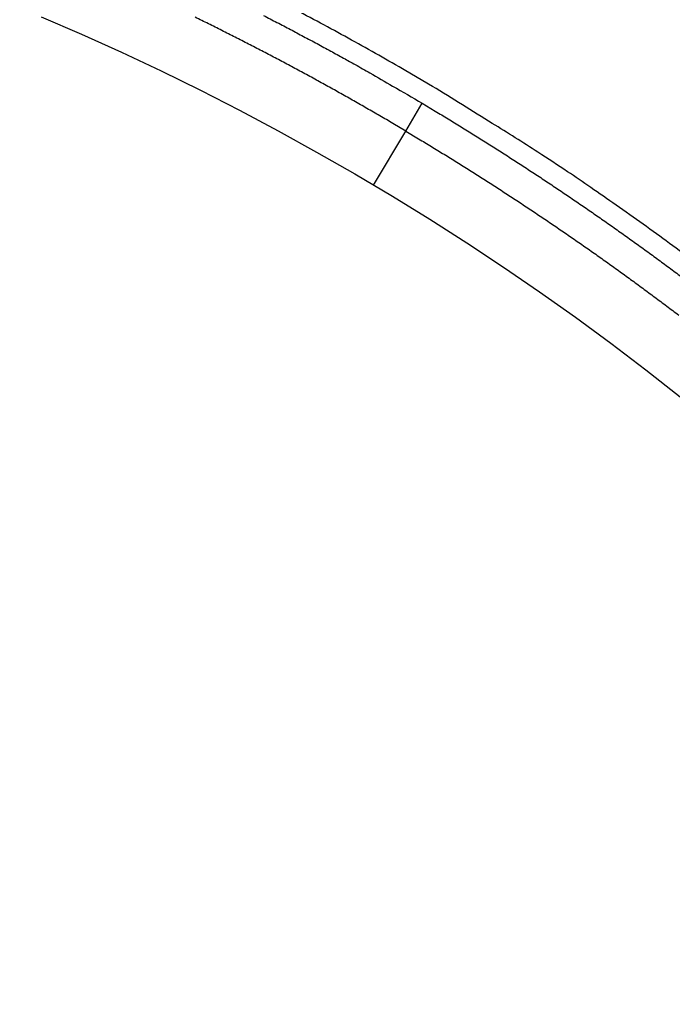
# Model space of a CAD drawing. Extents: x 527 to 614, y 487 to 635.
# Drawn here: x 544.7 to 549.32, y 518.29 to 525.26 of the extents above; entities that cross this region are included whole.
import ezdxf

# ---------------------------------------------------------------- set-up
doc = ezdxf.new("R2010")
doc.units = 0
doc.header["$MEASUREMENT"] = 0
doc.layers.add('1', color=4, linetype='Continuous')
doc.layers.add('204', color=7, linetype='Continuous')

# ---------------------------------------------------------------- blocks, each defined once
blk = doc.blocks.new('69')
at = {"layer": '204', "color": 4, "linetype": 'Continuous'}
for p, q in [((0.227, 0.3815), (0.3437, 0.5777)), ((0, 0), (0.227, 0.3815))]:
    blk.add_line(p, q, dxfattribs=at)
for points in [[(0.415, 0.6976), (0.2269, 0.8081, 0.002673), (0.0366, 0.9173, 0.002622), (-0.156, 1.0252, 0.002611), (-0.3509, 1.1316, 0.002648), (-0.5481, 1.2365, 0.002666)], [(-0.7782, 1.1989, -0.001312), (-0.6831, 1.1497, -0.001274), (-0.5886, 1.1002, -0.00119), (-0.4949, 1.0506, -0.001313), (-0.4, 0.9996, -0.001565), (-0.3032, 0.9468, -0.001188), (-0.2125, 0.897, -0.000408), (-0.1305, 0.8517, -0.001676), (-0.026, 0.7924, -0.002885), (0.1343, 0.6998, -0.001411), (0.3437, 0.5777, -0.000748)], [(0.227, 0.3815), (0.1358, 0.4354, 0.001283), (0.0445, 0.4888, 0.001284), (-0.0472, 0.5417, 0.001283), (-0.1391, 0.5942, 0.001283), (-0.2313, 0.6462, 0.001283), (-0.3238, 0.6977, 0.001283), (-0.4165, 0.7488, 0.001283), (-0.5095, 0.7993, 0.001282), (-0.6028, 0.8494, 0.001282), (-0.6963, 0.899, 0.001282), (-0.7901, 0.9482, 0.001282), (-0.8841, 0.9968, 0.001282), (-0.9784, 1.0449, 0.001283), (-1.0729, 1.0926, 0.001283), (-1.1676, 1.1398, 0.001283), (-1.2626, 1.1865, 0.001283)], [(2.275, -0.5488, 0.00257), (2.0919, -0.4128, 0.002801), (1.9054, -0.2776, 0.003283), (1.7141, -0.1426, 0.002523), (1.5343, -0.0175, 0.000951), (1.3714, 0.0942, 0.003455), (1.1619, 0.2316, 0.005878), (0.8386, 0.4354, 0.00292), (0.415, 0.6976, 0.001573)], [(0.3437, 0.5777), (0.4354, 0.5228, -0.001284), (0.5268, 0.4674, -0.001284), (0.6179, 0.4116, -0.001284), (0.7088, 0.3553, -0.001283), (0.7994, 0.2985, -0.001283), (0.8896, 0.2413, -0.001283), (0.9796, 0.1836, -0.001283), (1.0693, 0.1254, -0.001283), (1.1587, 0.0668, -0.001283), (1.2477, 0.0077, -0.001283), (1.3365, -0.0518, -0.001283), (1.4249, -0.1118, -0.001283), (1.5131, -0.1723, -0.001283), (1.6009, -0.2332, -0.001283), (1.6884, -0.2945, -0.001284), (1.7756, -0.3564, -0.001284), (1.8625, -0.4186, -0.001284), (1.9491, -0.4813, -0.001284), (2.0353, -0.5445, -0.001284), (2.1212, -0.6081, -0.001284), (2.2067, -0.6721, -0.001283)], [(0.227, 0.3815), (0.3178, 0.3271, -0.001283), (0.4083, 0.2723, -0.001284), (0.4986, 0.217, -0.001283), (0.5886, 0.1613, -0.001283), (0.6783, 0.1051, -0.001283), (0.7677, 0.0484, -0.001283), (0.8568, -0.0088, -0.001283), (0.9456, -0.0664, -0.001282), (1.0341, -0.1244, -0.001282), (1.1223, -0.1829, -0.001282), (1.2102, -0.2419, -0.001282), (1.2978, -0.3013, -0.001282), (1.3851, -0.3612, -0.001283), (1.4721, -0.4215, -0.001283), (1.5588, -0.4823, -0.001283), (1.6452, -0.5435, -0.001283), (1.7312, -0.6051, -0.001283), (1.8169, -0.6672, -0.001284), (1.9023, -0.7298, -0.001284), (1.9874, -0.7928, -0.001283), (2.0721, -0.8562, -0.001283), (2.1565, -0.92, -0.001283)]]:
    blk.add_lwpolyline(points, format="xyb", dxfattribs=at)
blk = doc.blocks.new('2010VANGUARD')
at = {"layer": '1', "color": 3, "linetype": 'Continuous'}
blk.add_lwpolyline([(17.95, 20.2515), (18.2346, 20.1282), (18.5172, 20.0003), (18.7977, 19.868), (19.0761, 19.7311), (19.3522, 19.5899), (19.6261, 19.4442), (19.8976, 19.2942), (20.1667, 19.1399), (20.4333, 18.9813), (20.6973, 18.8185), (20.9586, 18.6515), (21.2173, 18.4803), (21.4732, 18.305), (21.7263, 18.1256), (21.9764, 17.9423), (22.2237, 17.7549), (22.4679, 17.5637)], dxfattribs=at)
for radius, start in [(21.5465, 208.72546), (21.3589, 208.89639)]:
    blk.add_arc((28.3952, 30.3587), radius, start, 245.96694, dxfattribs=at)
at = {"layer": '1'}
blk.add_blockref('69', (20.3003, 19.0611), dxfattribs=at)

msp = doc.modelspace()

# ---------------------------------------------------------------- block references
at = {"layer": '1'}
msp.add_blockref('2010VANGUARD', (526.9005, 505.0267), dxfattribs=at)

doc.saveas('drawing.dxf')
